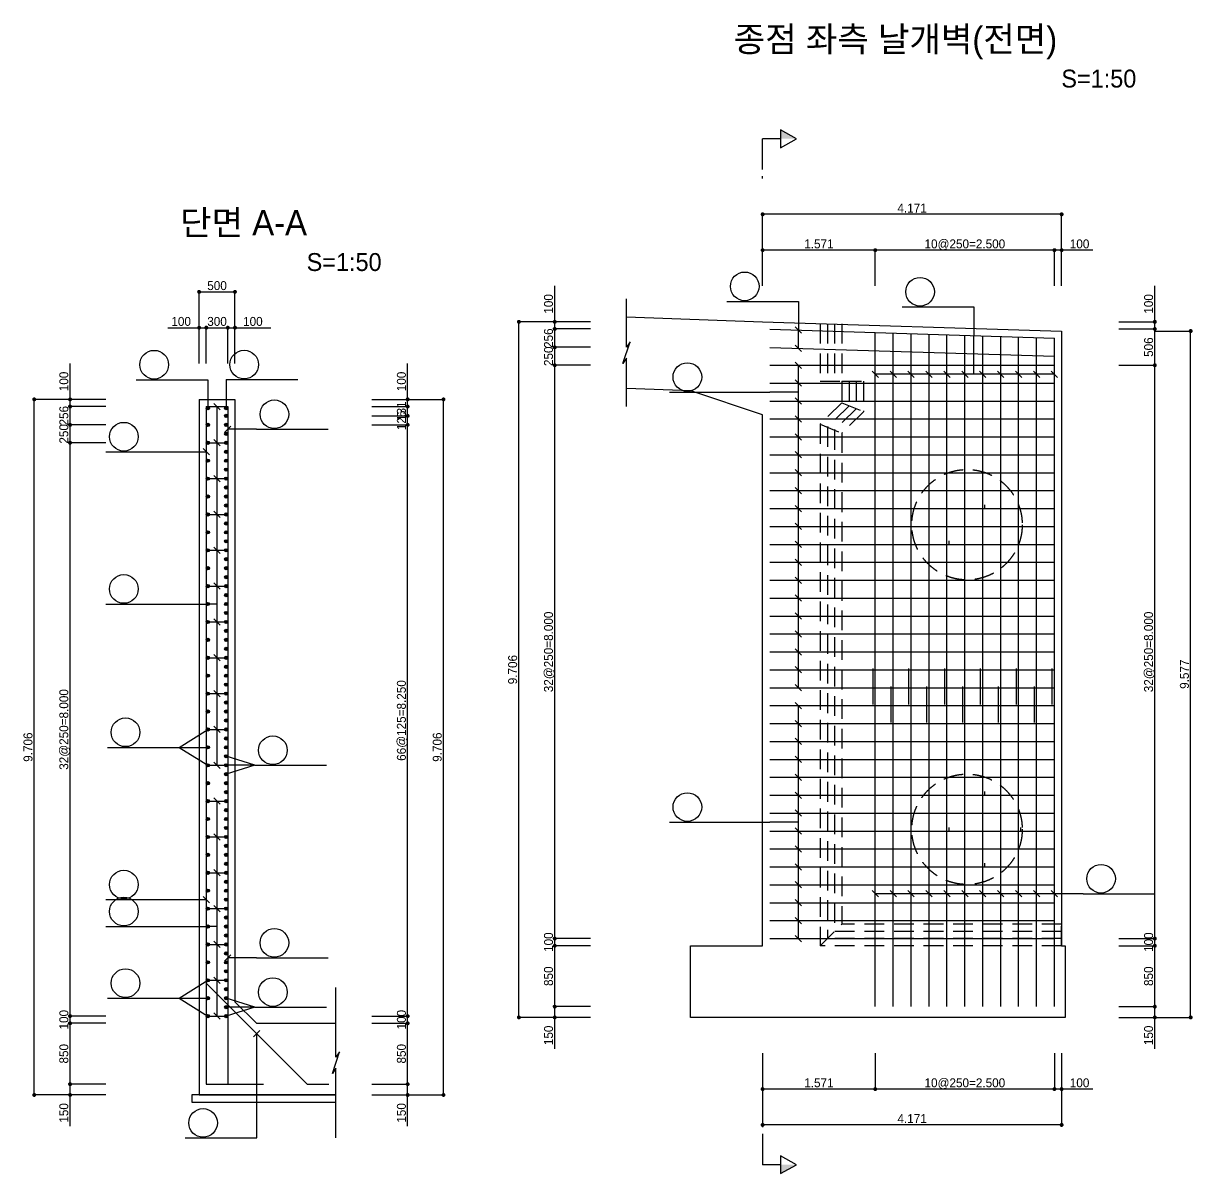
# Model space of a CAD drawing. Extents: x 2629709 to 3675628, y 1179 to 102095.
# Drawn here: x 3455835 to 3472146, y 7591 to 23641 of the extents above; entities that cross this region are included whole.
import ezdxf
from ezdxf.enums import TextEntityAlignment as Align

# ---------------------------------------------------------------- set-up
doc = ezdxf.new("R2010")
doc.units = 0
doc.header["$LTSCALE"] = 550
doc.header["$MEASUREMENT"] = 0
doc.linetypes.add('A-DASHD01', pattern=[0.75, 0.5, -0.25])
doc.linetypes.add('CENTER2', pattern=[1.125, 0.75, -0.125, 0.125, -0.125])
doc.layers.get('0').update_dxf_attribs({"linetype": 'CONTINUOUS'})
for name, color, linetype in [('CS-CNTL', 1, 'A-DASHD01'), ('CS-CONC-MAJR', 4, 'CONTINUOUS'), ('CS-CONC-MINR', 3, 'A-DASHD01'), ('CS-CUTL', 1, 'CONTINUOUS'), ('CS-DIML', 1, 'CONTINUOUS'), ('CS-DIMT', 3, 'CONTINUOUS'), ('CS-MISC', 3, 'CONTINUOUS'), ('CS-RBAR-MAJR', 6, 'CONTINUOUS'), ('CS-SYMB', 3, 'CONTINUOUS'), ('CS-SYMB-LIN3', 1, 'CONTINUOUS'), ('CS-TEXT', 3, 'CONTINUOUS'), ('CZ-TEX1', 6, 'CONTINUOUS'), ('CZ-TEX2', 3, 'CONTINUOUS')]:
    doc.layers.add(name, color=color, linetype=linetype)
doc.styles.add('A_STANDARD', font='Dotum.ttf')
doc.styles.add('TEXT_TBLT', font='txt_____.ttf', dxfattribs={"height": 0.125})

# ---------------------------------------------------------------- blocks, each defined once
blk = doc.blocks.new('CXDECDR-H')
at = {"color": 6}
for p, q in [((11.098049, 4.986941), (11.098049, 0)), ((0, 0), (0.601318, 0)), ((2.483991, 0), (11.098049, 0))]:
    blk.add_line(p, q, dxfattribs=at)
at = {"color": 3}
blk.add_lwpolyline([(11.098049, 9.406796), (8.598049, 4.986941), (13.598049, 4.986941), (11.098049, 9.406796)], dxfattribs=at)
at = {"color": 2}
blk.add_solid([(11.098049, 9.406796), (11.098049, 9.406796), (11.098049, 4.986941), (13.598049, 4.986941)], dxfattribs=at)
at = {"color": 6, "style": 'TEXT_TBLT', "flags": 1}
blk.add_attdef('SMKV', text='', height=2.5, rotation=90, dxfattribs=at).set_placement((11.08062, 14.211395), align=Align.MIDDLE)
blk.add_attdef('SMKH', text='', height=2.5, rotation=180, dxfattribs=at).set_placement((11.08062, 14.853699), align=Align.CENTER)
blk = doc.blocks.new('CXDECDL-H')
at = {"color": 6}
for p, q in [((-11.098049, 4.986941), (-11.098049, 0)), ((-2.483991, 0), (-11.098049, 0)), ((0, 0), (-0.601318, 0))]:
    blk.add_line(p, q, dxfattribs=at)
at = {"color": 3}
blk.add_lwpolyline([(-11.098049, 9.406796), (-13.598049, 4.986941), (-8.598049, 4.986941), (-11.098049, 9.406796)], dxfattribs=at)
at = {"color": 2}
blk.add_solid([(-11.098049, 9.406796), (-11.098049, 9.406796), (-11.098049, 4.986941), (-13.598049, 4.986941)], dxfattribs=at)
at = {"color": 6, "style": 'TEXT_TBLT', "flags": 1}
blk.add_attdef('SMKV', text='', height=2.5, rotation=90, dxfattribs=at).set_placement((-11.04837, 14.211395), align=Align.MIDDLE)
blk.add_attdef('SMKH', text='', height=2.5, rotation=180, dxfattribs=at).set_placement((-11.115478, 14.853699), align=Align.CENTER)
blk = doc.blocks.new('CXLEATK')
at = {"layer": 'CS-MISC'}
blk.add_line((-0.883885, 0.883882), (0.883882, -0.883882), dxfattribs=at)
blk = doc.blocks.new('CSBNUM1')
at = {"layer": 'CS-SYMB-LIN3'}
blk.add_line((0, 0), (20, 0), dxfattribs=at)
blk.add_circle((5, 4.2), 4, dxfattribs=at)
at = {"layer": 'CS-TEXT', "style": 'A_STANDARD', "flags": 1}
blk.add_attdef('RB_NO', text='', height=2.5, dxfattribs=at).set_placement((5, 4.2), align=Align.MIDDLE)
for tag, p in [('RB_DIA', (11.5, 1.5)), ('RB_LEN', (1.739, -3.958874))]:
    blk.add_attdef(tag, p, '', height=2.5, dxfattribs=at)
blk = doc.blocks.new('CXDIMDT2')
at = {"layer": 'CS-MISC', "const_width": 0.5}
blk.add_lwpolyline([(0.25, 0, 1), (-0.25, 0, 1)], format="xyb", close=True, dxfattribs=at)
blk = doc.blocks.new('CSBSEC1')
at = {"layer": 'CS-RBAR-MAJR', "const_width": 0.45}
blk.add_lwpolyline([(0.225, 0, 1), (-0.225, 0, 1)], format="xyb", close=True, dxfattribs=at)
at = {"layer": 'CS-RBAR-MAJR'}
blk.add_circle((0, 0), 0.45, dxfattribs=at)

msp = doc.modelspace()

# ---------------------------------------------------------------- linework, layer by layer
at = {"layer": 'CS-CNTL'}
msp.add_circle((3468999, 16646), 770, dxfattribs=at)
at = {"layer": 'CS-CNTL', "linetype": 'A-DASHD01'}
msp.add_circle((3468999, 12396), 770, dxfattribs=at)
at = {"layer": 'CS-CONC-MAJR'}
for p, q in [((3464248, 19546), (3466148, 19477)), ((3466148, 19477), (3470319, 19348)), ((3470319, 19348), (3470319, 10771)), ((3465148, 18513), (3464248, 18546)), ((3466148, 18177), (3465148, 18513)), ((3458287, 18395), (3458287, 8689)), ((3458287, 18395), (3458787, 18395)), ((3458787, 18395), (3458787, 9989)), ((3466148, 10771), (3466148, 18177)), ((3465143, 9771), (3465143, 10771)), ((3465143, 10771), (3466148, 10771)), ((3470319, 10771), (3470368, 10771)), ((3470368, 10771), (3470368, 9771)), ((3458787, 9989), (3459087, 9689)), ((3459087, 9689), (3460196, 9689)), ((3470368, 9771), (3465143, 9771)), ((3460196, 8689), (3458187, 8689)), ((3458187, 8689), (3458187, 8589)), ((3458287, 8689), (3460196, 8689)), ((3458187, 8589), (3460196, 8589))]:
    msp.add_line(p, q, dxfattribs=at)
at = {"layer": 'CS-CONC-MINR'}
for p, q in [((3466952, 19448), (3466952, 18648)), ((3467052, 19448), (3467052, 18648)), ((3467152, 19448), (3467152, 18648)), ((3467252, 19448), (3467252, 18648)), ((3466952, 18648), (3467253, 18648)), ((3467253, 18648), (3467253, 18348)), ((3467253, 18648), (3467553, 18648)), ((3467353, 18648), (3467353, 18306)), ((3467453, 18648), (3467453, 18265)), ((3467553, 18648), (3467553, 18223)), ((3467253, 18348), (3466952, 18048)), ((3467353, 18306), (3467052, 18006)), ((3467253, 18348), (3467553, 18223)), ((3467453, 18265), (3467152, 17965)), ((3467553, 18223), (3467252, 17923)), ((3466952, 18048), (3466952, 10771)), ((3466952, 18048), (3467252, 17923)), ((3467052, 18006), (3467052, 10871)), ((3467152, 17965), (3467152, 10971)), ((3467252, 17923), (3467252, 11071)), ((3466952, 10771), (3467252, 11071)), ((3470319, 10971), (3467152, 10971)), ((3470319, 11071), (3467252, 11071)), ((3470319, 10771), (3470319, 11071)), ((3470319, 10771), (3466952, 10771)), ((3470319, 10871), (3467052, 10871))]:
    msp.add_line(p, q, dxfattribs=at)
at = {"layer": 'CS-CUTL'}
for p, q in [((3464248, 19121), (3464248, 19796)), ((3464198, 18896), (3464298, 19196)), ((3464298, 19196), (3464248, 19121)), ((3464248, 18971), (3464198, 18896)), ((3464248, 18296), (3464248, 18971)), ((3460196, 9214), (3460196, 10189)), ((3460146, 8989), (3460246, 9289)), ((3460246, 9289), (3460196, 9214)), ((3460196, 9064), (3460146, 8989)), ((3460196, 8089), (3460196, 9064))]:
    msp.add_line(p, q, dxfattribs=at)
at = {"layer": 'CS-DIML'}
for p, q in [((3466148, 20477), (3466148, 21002)), ((3470319, 20977), (3466148, 20977)), ((3470319, 20477), (3470319, 21002)), ((3466148, 19977), (3466148, 20502)), ((3467719, 20477), (3466148, 20477)), ((3467719, 19977), (3467719, 20502)), ((3470219, 20477), (3467719, 20477)), ((3470219, 19977), (3470219, 20502)), ((3470319, 20477), (3470219, 20477)), ((3470319, 19977), (3470319, 20502)), ((3470756, 20477), (3470319, 20477)), ((3458287, 19395), (3458287, 19920)), ((3458787, 19395), (3458787, 19920)), ((3463248, 19477), (3463248, 19977)), ((3471619, 19477), (3471619, 19977)), ((3458287, 19895), (3458787, 19895)), ((3466648, 19762), (3466648, 19362)), ((3469094, 19686), (3469094, 19286)), ((3458287, 18895), (3458287, 19420)), ((3458387, 18895), (3458387, 19420)), ((3458687, 18895), (3458687, 19420)), ((3458787, 18895), (3458787, 19420)), ((3463248, 19477), (3462723, 19477)), ((3462748, 9771), (3462748, 19477)), ((3463748, 19477), (3463223, 19477)), ((3463248, 19377), (3463248, 19477)), ((3471119, 19477), (3471644, 19477)), ((3471619, 19377), (3471619, 19477)), ((3457850, 19395), (3458287, 19395)), ((3458287, 19395), (3458387, 19395)), ((3458387, 19395), (3458687, 19395)), ((3458687, 19395), (3458787, 19395)), ((3458787, 19395), (3459287, 19395)), ((3463748, 19377), (3463223, 19377)), ((3463248, 19121), (3463248, 19377)), ((3466648, 19106), (3466648, 19362)), ((3469094, 18746), (3469094, 19286)), ((3471119, 19377), (3471644, 19377)), ((3471619, 18871), (3471619, 19377)), ((3471619, 19348), (3472144, 19348)), ((3472119, 9771), (3472119, 19348)), ((3463748, 19121), (3463223, 19121)), ((3463248, 18871), (3463248, 19121)), ((3456487, 18395), (3456487, 18895)), ((3461196, 18395), (3461196, 18895)), ((3463748, 18871), (3463223, 18871)), ((3463248, 10871), (3463248, 18871)), ((3466648, 14371), (3466648, 18871)), ((3471119, 18871), (3471644, 18871)), ((3471619, 10871), (3471619, 18871)), ((3458410, 18669), (3458410, 18269)), ((3458665, 18670), (3458665, 18270)), ((3470219, 18746), (3467719, 18746)), ((3465848, 18496), (3466248, 18496)), ((3466648, 18496), (3466248, 18496)), ((3456487, 18395), (3455962, 18395)), ((3455987, 8689), (3455987, 18395)), ((3456987, 18395), (3456462, 18395)), ((3456987, 18295), (3456462, 18295)), ((3456487, 18295), (3456487, 18395)), ((3456487, 18039), (3456487, 18295)), ((3458537, 13289), (3458537, 18295)), ((3460696, 18395), (3461221, 18395)), ((3460696, 18295), (3461221, 18295)), ((3461196, 18295), (3461196, 18395)), ((3461196, 18395), (3461721, 18395)), ((3461196, 18164), (3461196, 18295)), ((3461696, 8689), (3461696, 18395)), ((3460696, 18164), (3461221, 18164)), ((3461196, 18039), (3461196, 18164)), ((3456987, 18039), (3456462, 18039)), ((3456487, 17789), (3456487, 18039)), ((3459087, 17977), (3458687, 17977)), ((3460696, 18039), (3461221, 18039)), ((3461196, 9789), (3461196, 18039)), ((3456987, 17789), (3456462, 17789)), ((3456487, 9789), (3456487, 17789)), ((3457987, 17664), (3458387, 17664)), ((3457987, 15539), (3458387, 15539)), ((3458537, 15539), (3458387, 15539)), ((3466648, 10871), (3466648, 14121)), ((3458010, 13539), (3458410, 13789)), ((3458010, 13539), (3458410, 13539)), ((3458010, 13539), (3458410, 13289)), ((3459065, 13289), (3458665, 13414)), ((3459065, 13289), (3458665, 13289)), ((3459065, 13289), (3458665, 13164)), ((3458537, 9789), (3458537, 12789)), ((3465848, 12496), (3466248, 12496)), ((3466648, 12496), (3466248, 12496)), ((3470219, 11496), (3467719, 11496)), ((3470219, 11496), (3467719, 11496)), ((3470619, 11496), (3470219, 11496)), ((3457987, 11414), (3458387, 11414)), ((3457987, 11039), (3458387, 11039)), ((3458537, 11039), (3458387, 11039)), ((3463748, 10871), (3463223, 10871)), ((3463748, 10771), (3463223, 10771)), ((3463248, 10771), (3463248, 10871)), ((3463248, 9921), (3463248, 10771)), ((3471119, 10871), (3471644, 10871)), ((3471119, 10771), (3471644, 10771)), ((3471619, 10771), (3471619, 10871)), ((3471619, 9921), (3471619, 10771)), ((3459087, 10602), (3458687, 10602)), ((3458010, 10039), (3458410, 10289)), ((3458010, 10039), (3458410, 10039)), ((3458010, 10039), (3458410, 9789)), ((3459065, 9914), (3458665, 10039)), ((3456987, 9789), (3456462, 9789)), ((3456487, 9689), (3456487, 9789)), ((3459065, 9914), (3458665, 9914)), ((3459065, 9914), (3458665, 9789)), ((3460696, 9789), (3461221, 9789)), ((3461196, 9689), (3461196, 9789)), ((3463748, 9921), (3463223, 9921)), ((3463248, 9771), (3463248, 9921)), ((3471119, 9921), (3471644, 9921)), ((3471619, 9771), (3471619, 9921)), ((3456987, 9689), (3456462, 9689)), ((3456487, 8839), (3456487, 9689)), ((3460696, 9689), (3461221, 9689)), ((3461196, 8839), (3461196, 9689)), ((3463248, 9771), (3462723, 9771)), ((3463748, 9771), (3463223, 9771)), ((3463248, 9334), (3463248, 9771)), ((3471119, 9771), (3471644, 9771)), ((3471619, 9334), (3471619, 9771)), ((3471619, 9771), (3472144, 9771)), ((3459092, 8089), (3459092, 9544)), ((3466148, 9271), (3466148, 8746)), ((3467719, 9271), (3467719, 8746)), ((3470219, 9271), (3470219, 8746)), ((3470319, 9271), (3470319, 8746)), ((3456987, 8839), (3456462, 8839)), ((3456487, 8689), (3456487, 8839)), ((3460696, 8839), (3461221, 8839)), ((3461196, 8689), (3461196, 8839)), ((3456487, 8689), (3455962, 8689)), ((3456987, 8689), (3456462, 8689)), ((3456487, 8252), (3456487, 8689)), ((3460696, 8689), (3461221, 8689)), ((3461196, 8252), (3461196, 8689)), ((3461196, 8689), (3461721, 8689)), ((3467719, 8771), (3466148, 8771)), ((3466148, 8771), (3466148, 8246)), ((3470219, 8771), (3467719, 8771)), ((3470319, 8771), (3470219, 8771)), ((3470756, 8771), (3470319, 8771)), ((3470319, 8771), (3470319, 8246)), ((3470319, 8271), (3466148, 8271))]:
    msp.add_line(p, q, dxfattribs=at)
at = {"layer": 'CS-RBAR-MAJR'}
for p, q in [((3466248, 19374), (3470219, 19251)), ((3467719, 14138), (3467719, 19328)), ((3467969, 13888), (3467969, 19321)), ((3468219, 14138), (3468219, 19313)), ((3468469, 13888), (3468469, 19305)), ((3468719, 14138), (3468719, 19298)), ((3468969, 13888), (3468969, 19290)), ((3469219, 14138), (3469219, 19282)), ((3469469, 13888), (3469469, 19274)), ((3469719, 14138), (3469719, 19267)), ((3469969, 13888), (3469969, 19259)), ((3470219, 14138), (3470219, 19251)), ((3466248, 19118), (3470219, 18996)), ((3466248, 18871), (3470219, 18871)), ((3466248, 18621), (3470219, 18621)), ((3458387, 18295), (3458687, 18295)), ((3458387, 18295), (3458387, 8839)), ((3458687, 18295), (3458687, 8839)), ((3466248, 18371), (3470219, 18371)), ((3466248, 18121), (3470219, 18121)), ((3458387, 17789), (3458687, 17789)), ((3466248, 17871), (3470219, 17871)), ((3466248, 17621), (3470219, 17621)), ((3466248, 17371), (3470219, 17371)), ((3468749, 17371), (3468749, 17374)), ((3466248, 17121), (3470219, 17121)), ((3466248, 16871), (3470219, 16871)), ((3469249, 16871), (3469249, 16921)), ((3458387, 16789), (3458687, 16789)), ((3466248, 16621), (3470219, 16621)), ((3466248, 16371), (3470219, 16371)), ((3468749, 16371), (3468749, 16421)), ((3466248, 16121), (3470219, 16121)), ((3466248, 15871), (3470219, 15871)), ((3469249, 15918), (3469249, 15921)), ((3458387, 15789), (3458687, 15789)), ((3466248, 15621), (3470219, 15621)), ((3466248, 15371), (3470219, 15371)), ((3466248, 15121), (3470219, 15121)), ((3466248, 14871), (3470219, 14871)), ((3458387, 14789), (3458687, 14789)), ((3466248, 14621), (3470219, 14621)), ((3467689, 14138), (3467689, 14638)), ((3468189, 14138), (3468189, 14638)), ((3468689, 14138), (3468689, 14638)), ((3469189, 14138), (3469189, 14638)), ((3469689, 14138), (3469689, 14638)), ((3470189, 14138), (3470189, 14638)), ((3466248, 14371), (3470219, 14371)), ((3467939, 13888), (3467939, 14388)), ((3468439, 13888), (3468439, 14388)), ((3468939, 13888), (3468939, 14388)), ((3469439, 13888), (3469439, 14388)), ((3469939, 13888), (3469939, 14388)), ((3466248, 14121), (3470219, 14121)), ((3466248, 13871), (3470219, 13871)), ((3458387, 13789), (3458687, 13789)), ((3466248, 13621), (3470219, 13621)), ((3466248, 13371), (3470219, 13371)), ((3466248, 13121), (3470219, 13121)), ((3469249, 12871), (3469249, 12921)), ((3458387, 12789), (3458687, 12789)), ((3466248, 12871), (3470219, 12871)), ((3466248, 12621), (3470219, 12621)), ((3468749, 12371), (3468749, 12421)), ((3469749, 12371), (3469749, 12421)), ((3466248, 12371), (3470219, 12371)), ((3466248, 12121), (3470219, 12121)), ((3469249, 11871), (3469249, 11921)), ((3458387, 11789), (3458687, 11789)), ((3466248, 11871), (3470219, 11871)), ((3466248, 11621), (3470219, 11621)), ((3466248, 11371), (3470219, 11371)), ((3466248, 11121), (3470219, 11121)), ((3458387, 10789), (3458687, 10789)), ((3466248, 10871), (3470219, 10871)), ((3458387, 10548), (3458387, 10248)), ((3458387, 10248), (3459796, 8839)), ((3458387, 9789), (3458687, 9789)), ((3458387, 8839), (3458887, 8839)), ((3458687, 8839), (3459187, 8839)), ((3459796, 8839), (3460096, 8839))]:
    msp.add_line(p, q, dxfattribs=at)
at = {"layer": 'CS-RBAR-MAJR', "linetype": 'CENTER2'}
for p, q in [((3458387, 18295), (3458687, 18295)), ((3458387, 17289), (3458687, 17289)), ((3458387, 16289), (3458687, 16289)), ((3458387, 15289), (3458687, 15289)), ((3458387, 14289), (3458687, 14289)), ((3458387, 13289), (3458687, 13289)), ((3458387, 12289), (3458687, 12289)), ((3458387, 11289), (3458687, 11289)), ((3458387, 10289), (3458687, 10289))]:
    msp.add_line(p, q, dxfattribs=at)
at = {"layer": 'CS-RBAR-MAJR', "linetype": 'Continuous'}
for p, q in [((3467719, 9921), (3467719, 14638)), ((3468219, 9921), (3468219, 14638)), ((3468719, 9921), (3468719, 14638)), ((3469219, 9921), (3469219, 14638)), ((3469719, 9921), (3469719, 14638)), ((3470219, 9921), (3470219, 14638)), ((3467969, 9921), (3467969, 14388)), ((3468469, 9921), (3468469, 14388)), ((3468969, 9921), (3468969, 14388)), ((3469469, 9921), (3469469, 14388)), ((3469969, 9921), (3469969, 14388))]:
    msp.add_line(p, q, dxfattribs=at)
at = {"layer": 'CS-RBAR-MAJR'}
for centre in [(3458387, 8839), (3458687, 8839)]:
    msp.add_arc(centre, 0, 180, 270, dxfattribs=at)

# ---------------------------------------------------------------- block references
at = {"layer": 'CS-RBAR-MAJR', "xscale": 50, "yscale": 50, "zscale": 50}
for name, p in [('CSBNUM1', (3465648, 19762)), ('CSBNUM1', (3468094, 19686)), ('CSBNUM1', (3457410, 18669)), ('CSBNUM1', (3458665, 18670)), ('CSBNUM1', (3464848, 18496)), ('CSBSEC1', (3458410, 18273)), ('CSBSEC1', (3458665, 18273)), ('CSBNUM1', (3459087, 17977)), ('CSBSEC1', (3458665, 18164)), ('CSBNUM1', (3456987, 17664)), ('CSBSEC1', (3458410, 18039)), ('CSBSEC1', (3458665, 18039)), ('CSBSEC1', (3458410, 17789)), ('CSBSEC1', (3458665, 17914)), ('CSBSEC1', (3458665, 17789)), ('CSBSEC1', (3458665, 17664)), ('CSBSEC1', (3458410, 17539)), ('CSBSEC1', (3458665, 17539)), ('CSBSEC1', (3458410, 17289)), ('CSBSEC1', (3458665, 17414)), ('CSBSEC1', (3458665, 17289)), ('CSBSEC1', (3458665, 17164)), ('CSBSEC1', (3458410, 17039)), ('CSBSEC1', (3458665, 17039)), ('CSBSEC1', (3458410, 16789)), ('CSBSEC1', (3458665, 16914)), ('CSBSEC1', (3458665, 16789)), ('CSBSEC1', (3458665, 16664)), ('CSBSEC1', (3458410, 16539)), ('CSBSEC1', (3458665, 16539)), ('CSBSEC1', (3458410, 16289)), ('CSBSEC1', (3458665, 16414)), ('CSBSEC1', (3458665, 16289)), ('CSBSEC1', (3458665, 16164)), ('CSBSEC1', (3458410, 16039)), ('CSBSEC1', (3458665, 16039)), ('CSBNUM1', (3456987, 15539)), ('CSBSEC1', (3458665, 15914)), ('CSBSEC1', (3458410, 15789)), ('CSBSEC1', (3458665, 15789)), ('CSBSEC1', (3458665, 15664)), ('CSBSEC1', (3458410, 15539)), ('CSBSEC1', (3458665, 15539)), ('CSBSEC1', (3458665, 15414)), ('CSBSEC1', (3458410, 15289)), ('CSBSEC1', (3458665, 15289)), ('CSBSEC1', (3458665, 15164)), ('CSBSEC1', (3458410, 15039)), ('CSBSEC1', (3458665, 15039)), ('CSBSEC1', (3458665, 14914)), ('CSBSEC1', (3458410, 14789)), ('CSBSEC1', (3458665, 14789)), ('CSBSEC1', (3458665, 14664)), ('CSBSEC1', (3458410, 14539)), ('CSBSEC1', (3458665, 14539)), ('CSBSEC1', (3458665, 14414)), ('CSBSEC1', (3458410, 14289)), ('CSBSEC1', (3458665, 14289)), ('CSBSEC1', (3458410, 14039)), ('CSBSEC1', (3458665, 14164)), ('CSBSEC1', (3458665, 14039)), ('CSBNUM1', (3457010, 13539)), ('CSBSEC1', (3458665, 13914)), ('CSBSEC1', (3458410, 13789)), ('CSBSEC1', (3458665, 13789)), ('CSBSEC1', (3458410, 13539)), ('CSBSEC1', (3458665, 13664)), ('CSBSEC1', (3458665, 13539)), ('CSBNUM1', (3459065, 13289)), ('CSBSEC1', (3458665, 13414)), ('CSBSEC1', (3458410, 13289)), ('CSBSEC1', (3458665, 13289)), ('CSBSEC1', (3458410, 13039)), ('CSBSEC1', (3458665, 13164)), ('CSBSEC1', (3458665, 13039)), ('CSBSEC1', (3458665, 12914)), ('CSBNUM1', (3464848, 12496)), ('CSBSEC1', (3458410, 12789)), ('CSBSEC1', (3458665, 12789)), ('CSBSEC1', (3458410, 12539)), ('CSBSEC1', (3458665, 12664)), ('CSBSEC1', (3458665, 12539)), ('CSBSEC1', (3458665, 12414)), ('CSBSEC1', (3458410, 12289)), ('CSBSEC1', (3458665, 12289)), ('CSBSEC1', (3458665, 12164)), ('CSBSEC1', (3458410, 12039)), ('CSBSEC1', (3458665, 12039)), ('CSBSEC1', (3458665, 11914)), ('CSBNUM1', (3456987, 11414)), ('CSBSEC1', (3458410, 11789)), ('CSBSEC1', (3458665, 11789)), ('CSBNUM1', (3470619, 11496)), ('CSBSEC1', (3458665, 11664)), ('CSBNUM1', (3456987, 11039)), ('CSBSEC1', (3458410, 11539)), ('CSBSEC1', (3458665, 11539)), ('CSBSEC1', (3458665, 11414)), ('CSBSEC1', (3458410, 11289)), ('CSBSEC1', (3458665, 11289)), ('CSBSEC1', (3458665, 11164)), ('CSBSEC1', (3458410, 11039)), ('CSBSEC1', (3458665, 11039)), ('CSBSEC1', (3458665, 10914)), ('CSBNUM1', (3459087, 10602)), ('CSBSEC1', (3458410, 10789)), ('CSBSEC1', (3458665, 10789)), ('CSBSEC1', (3458665, 10664)), ('CSBNUM1', (3457010, 10039)), ('CSBSEC1', (3458410, 10539)), ('CSBSEC1', (3458665, 10539)), ('CSBSEC1', (3458410, 10289)), ('CSBSEC1', (3458665, 10414)), ('CSBSEC1', (3458665, 10289)), ('CSBNUM1', (3459065, 9914)), ('CSBSEC1', (3458665, 10164)), ('CSBSEC1', (3458410, 10039)), ('CSBSEC1', (3458665, 10039)), ('CSBSEC1', (3458410, 9789)), ('CSBSEC1', (3458665, 9914)), ('CSBSEC1', (3458665, 9789)), ('CSBNUM1', (3458092, 8089))]:
    msp.add_blockref(name, p, dxfattribs=at)
at = {"layer": 'CS-SYMB'}
for name, p, xscale, yscale, zscale, rotation in [('CXDECDL-H', (3466148, 21477), 50, 50, 50, 270), ('CXDIMDT2', (3466148, 20977), 55, 55, 55, 90), ('CXDIMDT2', (3470319, 20977), 55, 55, 55, 90), ('CXDIMDT2', (3466148, 20477), 55, 55, 55, 90), ('CXDIMDT2', (3467719, 20477), 55, 55, 55, 90), ('CXDIMDT2', (3467719, 20477), 55, 55, 55, 90), ('CXDIMDT2', (3470219, 20477), 55, 55, 55, 90), ('CXDIMDT2', (3470219, 20477), 55, 55, 55, 90), ('CXDIMDT2', (3470319, 20477), 55, 55, 55, 90), ('CXDIMDT2', (3458287, 19895), 55, 55, 55, 90), ('CXDIMDT2', (3458787, 19895), 55, 55, 55, 90), ('CXDIMDT2', (3458287, 19395), 55, 55, 55, 90), ('CXDIMDT2', (3458387, 19395), 55, 55, 55, 90), ('CXDIMDT2', (3458387, 19395), 55, 55, 55, 90), ('CXDIMDT2', (3458687, 19395), 55, 55, 55, 90), ('CXDIMDT2', (3458687, 19395), 55, 55, 55, 90), ('CXDIMDT2', (3458787, 19395), 55, 55, 55, 90), ('CXDIMDT2', (3458787, 19395), 55, 55, 55, 90), ('CXDIMDT2', (3462748, 19477), 55, 55, 55, 90), ('CXDIMDT2', (3463248, 19477), 55, 55, 55, 90), ('CXDIMDT2', (3463248, 19477), 55, 55, 55, 90), ('CXDIMDT2', (3471619, 19477), 55, 55, 55, 90), ('CXDIMDT2', (3471619, 19477), 55, 55, 55, 90), ('CXDIMDT2', (3463248, 19377), 55, 55, 55, 90), ('CXDIMDT2', (3463248, 19377), 55, 55, 55, 90), ('CXDIMDT2', (3471619, 19377), 55, 55, 55, 90), ('CXDIMDT2', (3471619, 19377), 55, 55, 55, 90), ('CXDIMDT2', (3472119, 19348), 55, 55, 55, 90), ('CXDIMDT2', (3463248, 19121), 55, 55, 55, 90), ('CXDIMDT2', (3463248, 19121), 55, 55, 55, 90), ('CXDIMDT2', (3463248, 18871), 55, 55, 55, 90), ('CXDIMDT2', (3463248, 18871), 55, 55, 55, 90), ('CXDIMDT2', (3471619, 18871), 55, 55, 55, 90), ('CXDIMDT2', (3471619, 18871), 55, 55, 55, 90), ('CXDIMDT2', (3455987, 18395), 55, 55, 55, 90), ('CXDIMDT2', (3456487, 18395), 55, 55, 55, 90), ('CXDIMDT2', (3456487, 18395), 55, 55, 55, 90), ('CXDIMDT2', (3456487, 18295), 55, 55, 55, 90), ('CXDIMDT2', (3456487, 18295), 55, 55, 55, 90), ('CXDIMDT2', (3461196, 18395), 55, 55, 55, 90), ('CXDIMDT2', (3461196, 18395), 55, 55, 55, 90), ('CXDIMDT2', (3461196, 18295), 55, 55, 55, 90), ('CXDIMDT2', (3461196, 18295), 55, 55, 55, 90), ('CXDIMDT2', (3461696, 18395), 55, 55, 55, 90), ('CXDIMDT2', (3461196, 18164), 55, 55, 55, 90), ('CXDIMDT2', (3461196, 18164), 55, 55, 55, 90), ('CXDIMDT2', (3456487, 18039), 55, 55, 55, 90), ('CXDIMDT2', (3456487, 18039), 55, 55, 55, 90), ('CXLEATK', (3458687, 17977), 50, 50, 50, 90), ('CXDIMDT2', (3461196, 18039), 55, 55, 55, 90), ('CXDIMDT2', (3461196, 18039), 55, 55, 55, 90), ('CXDIMDT2', (3456487, 17789), 55, 55, 55, 90), ('CXDIMDT2', (3456487, 17789), 55, 55, 55, 90), ('CXDIMDT2', (3463248, 10871), 55, 55, 55, 90), ('CXDIMDT2', (3463248, 10871), 55, 55, 55, 90), ('CXDIMDT2', (3463248, 10771), 55, 55, 55, 90), ('CXDIMDT2', (3463248, 10771), 55, 55, 55, 90), ('CXDIMDT2', (3471619, 10871), 55, 55, 55, 90), ('CXDIMDT2', (3471619, 10871), 55, 55, 55, 90), ('CXDIMDT2', (3471619, 10771), 55, 55, 55, 90), ('CXDIMDT2', (3471619, 10771), 55, 55, 55, 90), ('CXLEATK', (3458687, 10602), 50, 50, 50, 90), ('CXDIMDT2', (3456487, 9789), 55, 55, 55, 90), ('CXDIMDT2', (3456487, 9789), 55, 55, 55, 90), ('CXDIMDT2', (3461196, 9789), 55, 55, 55, 90), ('CXDIMDT2', (3461196, 9789), 55, 55, 55, 90), ('CXDIMDT2', (3462748, 9771), 55, 55, 55, 90), ('CXDIMDT2', (3463248, 9921), 55, 55, 55, 90), ('CXDIMDT2', (3463248, 9921), 55, 55, 55, 90), ('CXDIMDT2', (3463248, 9771), 55, 55, 55, 90), ('CXDIMDT2', (3471619, 9921), 55, 55, 55, 90), ('CXDIMDT2', (3471619, 9921), 55, 55, 55, 90), ('CXDIMDT2', (3471619, 9771), 55, 55, 55, 90), ('CXDIMDT2', (3472119, 9771), 55, 55, 55, 90), ('CXDIMDT2', (3456487, 9689), 55, 55, 55, 90), ('CXDIMDT2', (3456487, 9689), 55, 55, 55, 90), ('CXDIMDT2', (3461196, 9689), 55, 55, 55, 90), ('CXDIMDT2', (3461196, 9689), 55, 55, 55, 90), ('CXLEATK', (3459092, 9544), 50, 50, 50, 90), ('CXDIMDT2', (3456487, 8839), 55, 55, 55, 90), ('CXDIMDT2', (3456487, 8839), 55, 55, 55, 90), ('CXDIMDT2', (3461196, 8839), 55, 55, 55, 90), ('CXDIMDT2', (3461196, 8839), 55, 55, 55, 90), ('CXDIMDT2', (3455987, 8689), 55, 55, 55, 90), ('CXDIMDT2', (3456487, 8689), 55, 55, 55, 90), ('CXDIMDT2', (3461196, 8689), 55, 55, 55, 90), ('CXDIMDT2', (3461696, 8689), 55, 55, 55, 90), ('CXDIMDT2', (3466148, 8771), 55, 55, 55, 90), ('CXDIMDT2', (3467719, 8771), 55, 55, 55, 90), ('CXDIMDT2', (3467719, 8771), 55, 55, 55, 90), ('CXDIMDT2', (3470219, 8771), 55, 55, 55, 90), ('CXDIMDT2', (3470219, 8771), 55, 55, 55, 90), ('CXDIMDT2', (3470319, 8771), 55, 55, 55, 90), ('CXDIMDT2', (3466148, 8271), 55, 55, 55, 90), ('CXDECDR-H', (3466148, 8271), 50, 50, 50, 270), ('CXDIMDT2', (3470319, 8271), 55, 55, 55, 90)]:
    msp.add_blockref(name, p, dxfattribs=dict(at, xscale=xscale, yscale=yscale, zscale=zscale, rotation=rotation))
at = {"layer": 'CS-SYMB', "xscale": 50, "yscale": 50, "zscale": 50}
for p in [(3466648, 19362), (3466648, 19106), (3466648, 18871), (3467719, 18746), (3467969, 18746), (3468219, 18746), (3468469, 18746), (3468719, 18746), (3468969, 18746), (3469219, 18746), (3469469, 18746), (3469719, 18746), (3469969, 18746), (3470219, 18746), (3466648, 18621), (3458537, 18295), (3466648, 18371), (3466648, 18121), (3458537, 17789), (3466648, 17871), (3458387, 17664), (3466648, 17621), (3458537, 17289), (3466648, 17371), (3466648, 17121), (3458537, 16789), (3466648, 16871), (3466648, 16621), (3458537, 16289), (3466648, 16371), (3466648, 16121), (3458537, 15789), (3466648, 15871), (3466648, 15621), (3458537, 15289), (3466648, 15371), (3466648, 15121), (3466648, 14871), (3458537, 14789), (3466648, 14621), (3466648, 14371), (3458537, 14289), (3466648, 14121), (3466648, 13871), (3458537, 13789), (3466648, 13621), (3466648, 13371), (3458537, 13289), (3466648, 13121), (3466648, 12871), (3458537, 12789), (3466648, 12621), (3466648, 12371), (3458537, 12289), (3466648, 12121), (3466648, 11871), (3458537, 11789), (3466648, 11621), (3458387, 11414), (3467719, 11496), (3467969, 11496), (3468219, 11496), (3468469, 11496), (3468719, 11496), (3468969, 11496), (3469219, 11496), (3469469, 11496), (3469719, 11496), (3469969, 11496), (3470219, 11496), (3458537, 11289), (3466648, 11371), (3466648, 11121), (3458537, 10789), (3466648, 10871), (3458537, 10289), (3458537, 9789)]:
    msp.add_blockref('CXLEATK', p, dxfattribs=at)

# ---------------------------------------------------------------- texts
at = {"layer": 'CS-DIMT', "style": 'A_STANDARD'}
for s, p in [('4.171', (3468233, 21002)), ('1.571', (3466933, 20502)), ('10@250=2.500', (3468969, 20502)), ('500', (3458537, 19920)), ('300', (3458537, 19420)), ('100', (3459037, 19420)), ('1.571', (3466933, 8796)), ('10@250=2.500', (3468969, 8796)), ('4.171', (3468233, 8296))]:
    msp.add_text(s, height=125, dxfattribs=at).set_placement(p, align=Align.CENTER)
for p in [(3470706, 20502), (3470706, 8796)]:
    msp.add_text('100', height=125, dxfattribs=at).set_placement(p, align=Align.RIGHT)
for s, p in [('100', (3463223, 19727)), ('100', (3471594, 19727)), ('256', (3463223, 19249)), ('506', (3471594, 19124)), ('250', (3463223, 18996)), ('100', (3456462, 18645)), ('100', (3461171, 18645)), ('256', (3456462, 18167)), ('131', (3461171, 18230)), ('125', (3461171, 18102)), ('250', (3456462, 17914)), ('32@250=8.000', (3463223, 14871)), ('32@250=8.000', (3471594, 14871)), ('9.706', (3462723, 14624)), ('9.577', (3472094, 14560)), ('66@125=8.250', (3461171, 13914)), ('32@250=8.000', (3456462, 13789)), ('9.706', (3455962, 13542)), ('9.706', (3461671, 13542)), ('100', (3463223, 10821)), ('100', (3471594, 10821)), ('850', (3463223, 10346)), ('850', (3471594, 10346)), ('100', (3456462, 9739)), ('100', (3461171, 9739)), ('850', (3456462, 9264)), ('850', (3461171, 9264))]:
    msp.add_text(s, height=125, rotation=90, dxfattribs=at).set_placement(p, align=Align.CENTER)
msp.add_text('100', height=125, dxfattribs=at).set_placement((3457900, 19420))
for p in [(3463223, 9384), (3471594, 9384), (3456462, 8302), (3461171, 8302)]:
    msp.add_text('150', height=125, rotation=90, dxfattribs=at).set_placement(p)
at = {"layer": 'CZ-TEX1', "style": 'A_STANDARD'}
for s, p in [('종점 좌측 날개벽(전면)', (3468001, 23246)), ('단면 A-A', (3458907, 20686))]:
    msp.add_text(s, height=350, dxfattribs=at).set_placement(p, align=Align.CENTER)
at = {"layer": 'CZ-TEX2', "style": 'A_STANDARD'}
for p in [(3470315, 22746), (3459787, 20186)]:
    msp.add_text('S=1:50', height=250, dxfattribs=at).set_placement(p)

doc.saveas('drawing.dxf')
